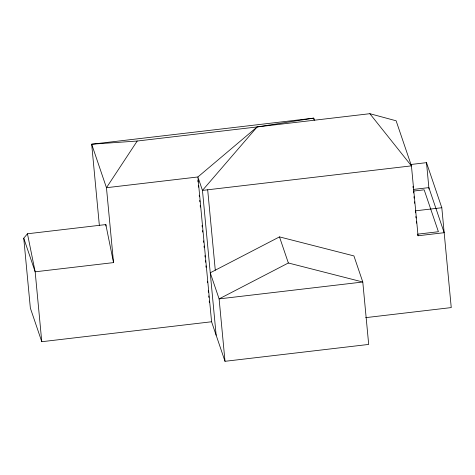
<?xml version="1.0" encoding="UTF-8"?>
<svg xmlns="http://www.w3.org/2000/svg" width="475" height="475" viewBox="0 0 475 475"><rect width="100%" height="100%" fill="white"/><g stroke="black" fill="none" stroke-linecap="round" stroke-linejoin="round"><path stroke-width="0.71" d="M413.618 189.412L428.854 187.619L444.173 232.697L418.048 235.766L411.439 165.864L396.12 120.787L369.853 113.697L137.21 141.028L106.459 187.708L113.537 262.604L35.168 271.807L23.75 238.201L27.455 233.783L105.824 224.58L113.537 262.604M314.438 120.222L313.726 118.133L257.123 126.938L202.457 190.41L216.143 335.207M257.123 126.938L197.891 176.967L106.459 187.708L91.681 144.216L313.726 118.133L313.862 119.581M279.484 236.894L210.247 272.798L219.112 298.894L225.013 361.303L368.689 344.428L362.787 282.013L353.923 255.918L279.484 236.894L288.355 262.99L362.787 282.013L219.112 298.894L288.355 262.99M410.531 164.528L426.497 162.652L441.809 207.729L451.25 307.586L365.673 317.644M413.357 191.087L424.169 189.816L438.407 231.729L417.513 234.181M415.69 210.799L441.809 207.729M23.75 238.201L30.358 308.103L41.776 341.709L211.577 321.765L225.013 361.303M137.21 141.028L91.681 144.216L99.364 225.477M369.853 113.697L411.439 165.864L202.457 190.41L197.891 176.967L211.577 321.765M417.691 234.709L418.048 235.766M27.455 233.783L35.168 271.807L41.776 341.709M426.497 162.652L428.99 189.086M412.989 186.354L413.125 187.827M413.476 191.508L413.612 192.975M413.963 196.656L414.099 198.128M414.449 201.81L414.586 203.276M415.352 211.375L415.494 212.842M415.839 216.523L415.981 217.995M416.326 221.671L416.468 223.143M207.682 189.798L215.282 270.186M197.838 180.536L197.98 182.008M198.324 185.689L198.467 187.162M199.227 195.255L199.369 196.727M199.714 200.402L199.856 201.875M200.201 205.556L200.343 207.029M202.083 225.423L202.219 226.896M202.57 230.571L202.706 232.043M203.543 240.873L203.68 242.345M204.03 246.02L204.167 247.493M204.933 255.568L205.069 257.034M205.42 260.71L205.556 262.176M205.901 265.846L206.043 267.318M207.361 281.265L207.498 282.738M208.264 290.813L208.4 292.279M208.751 295.955L208.887 297.421M209.232 301.091L209.374 302.563M105.824 224.58L105.961 226.041"/></g></svg>
